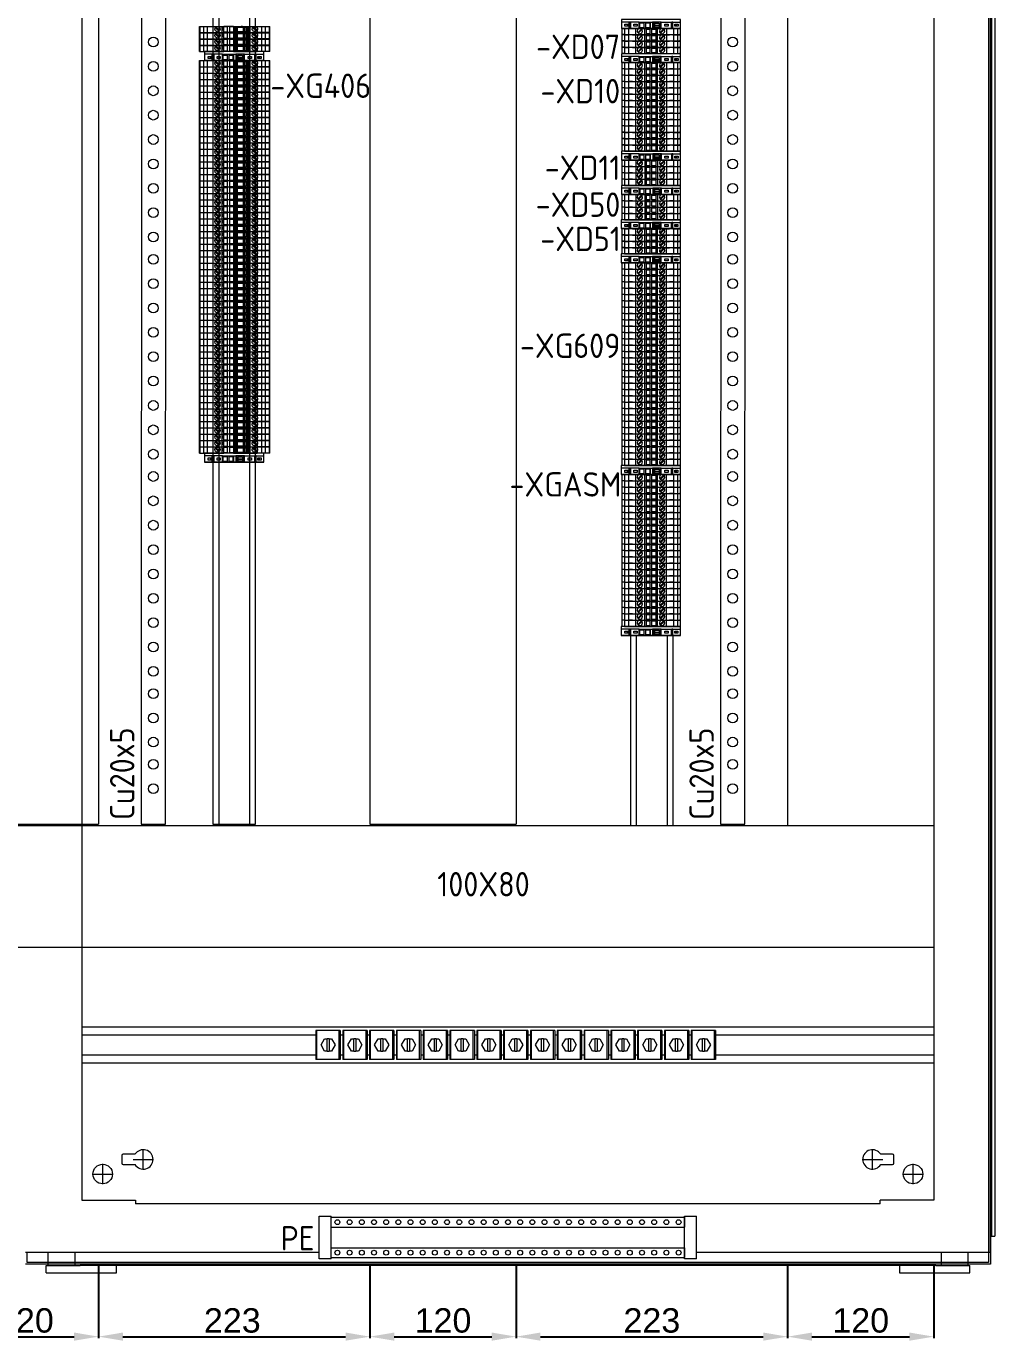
# Model space of a CAD drawing. Header units: millimetres. Extents: x 4959 to 7449, y 754 to 2938.
# Drawn here: x 6655 to 7449, y 754 to 1833 of the extents above; entities that cross this region are included whole.
import ezdxf
from ezdxf.enums import TextEntityAlignment as Align

# ---------------------------------------------------------------- set-up
doc = ezdxf.new("R2010")
doc.units = ezdxf.units.MM
doc.set_wipeout_variables(frame=1)
doc.layers.add('! NO PLOT !', color=7, linetype='Continuous', true_color=0xff75dd, plot=False)
doc.layers.add('000-PI-Oprema', color=30, linetype='Continuous', lineweight=5)
doc.layers.add('SI-ORMAR-Oprema', color=30, linetype='Continuous', lineweight=5)
for name, color, linetype in [('000-PI-ORMAR', 2, 'Continuous'), ('000-PI_TEXT', 7, 'Continuous'), ('002-PI-Kabelska kanalica', 150, 'Continuous'), ('004-PI-DIN Šina', 3, 'Continuous')]:
    doc.layers.add(name, color=color, linetype=linetype)
doc.styles.add('PI0', font='isocpeur.ttf', dxfattribs={"width": 0.9})
doc.styles.get("Standard").update_dxf_attribs({"font": 'arial.ttf'})
doc.dimstyles.new('ISO-25-lb', dxfattribs={"dimtxt": 8, "dimasz": 8, "dimexe": 1.25, "dimexo": 0.625, "dimtad": 1, "dimtxsty": 'Standard', "dimcen": 5, "dimadec": 0, "dimazin": 0, "dimtfac": 1, "dimtmove": 0, "dimatfit": 3, "dimfxl": 1, "dimarcsym": 0})

# ---------------------------------------------------------------- blocks, each defined once
blk = doc.blocks.new('2000x800_montazna ploca')
at = {"layer": '! NO PLOT !', "color": 18, "linetype": 'ByBlock', "lineweight": 0, "true_color": 0x000000}
for p, q in [((-4283.4, -218.7), (-4283.4, -201.9)), ((-3685, -218.7), (-3685, -201.9)), ((-4316.7, -230.7), (-4316.7, -213.9)), ((-4300.9, -207.1), (-4300.9, -213.5)), ((-4290.2, -206.1), (-4299.9, -206.1)), ((-4299.9, -214.5), (-4290.2, -214.5)), ((-4291.8, -210.3), (-4275, -210.3)), ((-3693.4, -210.3), (-3676.6, -210.3)), ((-3668.5, -206.1), (-3678.2, -206.1)), ((-3678.2, -214.5), (-3668.5, -214.5)), ((-3667.5, -213.5), (-3667.5, -207.1)), ((-3651.7, -230.7), (-3651.7, -213.9)), ((-4325.1, -222.3), (-4308.3, -222.3)), ((-3660.1, -222.3), (-3643.3, -222.3))]:
    blk.add_line(p, q, dxfattribs=at)
for centre in [(-4316.7, -222.3), (-3651.7, -222.3)]:
    blk.add_circle(centre, 8, dxfattribs=at)
for centre, radius, start, end in [((-4283.4, -210.3), 8, 211.6682, 148.3318), ((-3685, -210.3), 8, 31.6682, 328.3318), ((-4299.9, -207.1), 1, 90, 180), ((-4299.9, -213.5), 1, 180, 270), ((-3668.5, -207.1), 1, 360, 90), ((-3668.5, -213.5), 1, 270, 0)]:
    blk.add_arc(centre, radius, start, end, dxfattribs=at)
at = {"layer": '000-PI-ORMAR', "color": 18, "linetype": 'ByBlock', "lineweight": 0, "true_color": 0x000000}
for p, q in [((-4333.7, 1646.2), (-4333.7, -243.8)), ((-3634.7, 1646.2), (-3634.7, -243.8)), ((-4333.7, -243.8), (-4289.7, -243.8)), ((-4289.7, -243.8), (-4289.7, -246.8)), ((-3678.7, -246.8), (-4289.7, -246.8)), ((-3634.7, -243.8), (-3678.7, -243.8)), ((-3678.7, -246.8), (-3678.7, -243.8))]:
    blk.add_line(p, q, dxfattribs=at)
blk = doc.blocks.new('*U209')
at = {"layer": '002-PI-Kabelska kanalica', "color": 0, "linetype": 'ByBlock', "lineweight": 0}
for p, q in [((-20, 1428), (100, 1428)), ((-20, -100), (-20, 1428)), ((100, -100), (100, 1428))]:
    blk.add_line(p, q, dxfattribs=at)
blk = doc.blocks.new('*U210')
at = {"layer": '004-PI-DIN Šina', "color": 0, "linetype": 'ByBlock', "lineweight": 0, "ltscale": 0.25}
for p, q in [((0, 15), (699, 15)), ((0, -15), (0, 15)), ((699, 15), (699, -15)), ((699, 8), (0, 8)), ((0, -8), (699, -8)), ((699, -15), (0, -15))]:
    blk.add_line(p, q, dxfattribs=at)
blk = doc.blocks.new('3240252_WCC_14-select__2', base_point=(55.7, 813.9))
at = {"layer": '000-PI-Oprema', "color": 7}
for p, q in [((55.7, 837.9), (55.7, 813.9)), ((56.5, 837.9), (55.7, 837.9)), ((74.8, 837.9), (56.5, 837.9)), ((56.5, 813.9), (56.5, 837.9)), ((59.9, 825.9), (62.8, 830.9)), ((62.8, 830.9), (64.9, 830.9)), ((64.9, 820.9), (64.9, 830.9)), ((66.5, 830.9), (64.9, 830.9)), ((66.5, 830.9), (68.6, 830.9)), ((66.5, 830.9), (66.5, 820.9)), ((68.6, 830.9), (71.4, 825.9)), ((75.7, 837.9), (74.8, 837.9)), ((74.8, 813.9), (74.8, 837.9)), ((75.7, 837.9), (75.7, 813.9)), ((62.8, 820.9), (59.9, 825.9)), ((64.9, 820.9), (62.8, 820.9)), ((64.9, 820.9), (66.5, 820.9)), ((68.6, 820.9), (66.5, 820.9)), ((71.4, 825.9), (68.6, 820.9)), ((56.5, 813.9), (55.7, 813.9)), ((74.8, 813.9), (56.5, 813.9)), ((75.7, 813.9), (74.8, 813.9))]:
    blk.add_line(p, q, dxfattribs=at)
blk = doc.blocks.new('Drfsicht1', base_point=(65.7, 825.9))
at = {"color": 0, "linetype": 'ByBlock', "lineweight": 0}
blk.add_wipeout([(55.7, 837.9), (75.7, 837.9), (75.7, 813.9), (55.7, 813.9)], dxfattribs=at).dxf.layer = '000-PI-Oprema'
at = {"layer": '000-PI-Oprema', "color": 0, "linetype": 'ByBlock', "lineweight": 0}
blk.add_blockref('3240252_WCC_14-select__2', (55.7, 813.9), dxfattribs=at)
blk = doc.blocks.new('Uvodnica_ WCC14')
at = {"layer": '000-PI-Oprema', "color": 7}
blk.add_blockref('Drfsicht1', (0, 0), dxfattribs=at)
blk = doc.blocks.new('*U260')
blk.add_blockref('Uvodnica_ WCC14', (0, 0))
blk = doc.blocks.new('*U269')
at = {"layer": '000-PI-Oprema', "color": 0, "linetype": 'ByBlock', "lineweight": -2, "transparency": 16777216}
blk.add_blockref('*U260', (0, 0), dxfattribs=at)
blk.add_blockref('*U260', (22, 0), dxfattribs=at)
blk.add_blockref('*U260', (44, 0), dxfattribs=at)
blk.add_blockref('*U260', (66, 0), dxfattribs=at)
blk.add_blockref('*U260', (88, 0), dxfattribs=at)
blk.add_blockref('*U260', (110, 0), dxfattribs=at)
blk.add_blockref('*U260', (132, 0), dxfattribs=at)
blk.add_blockref('*U260', (154, 0), dxfattribs=at)
blk.add_blockref('*U260', (176, 0), dxfattribs=at)
blk.add_blockref('*U260', (198, 0), dxfattribs=at)
blk.add_blockref('*U260', (220, 0), dxfattribs=at)
blk.add_blockref('*U260', (242, 0), dxfattribs=at)
blk.add_blockref('*U260', (264, 0), dxfattribs=at)
blk.add_blockref('*U260', (286, 0), dxfattribs=at)
blk.add_blockref('*U260', (308, 0), dxfattribs=at)
blk = doc.blocks.new('*U214')
at = {"layer": '002-PI-Kabelska kanalica', "color": 0, "linetype": 'ByBlock', "lineweight": 0}
for p, q in [((-20, 1329), (100, 1329)), ((-20, -100), (-20, 1329)), ((100, -100), (100, 1329))]:
    blk.add_line(p, q, dxfattribs=at)
blk = doc.blocks.new('*U215')
at = {"layer": '004-PI-DIN Šina', "color": 0, "linetype": 'ByBlock', "lineweight": 0}
blk.add_lwpolyline([(1430, -17.5), (1430, 17.5), (0, 17.5), (0, -17.5)], close=True, dxfattribs=at)
for points in [[(0, 12.5), (1430, 12.5)], [(0, -12.5), (1430, -12.5)]]:
    blk.add_lwpolyline(points, dxfattribs=at)
blk = doc.blocks.new('*U143')
at = {"color": 0, "linetype": 'ByBlock', "lineweight": 0, "ltscale": 0.25}
blk.add_lwpolyline([(-24.3, 0), (-24.3, -7.3), (24.3, -7.3), (24.3, 0), (-24.3, 0)], dxfattribs=at)
at = {"layer": '000-PI-Oprema', "color": 0, "linetype": 'ByBlock', "lineweight": 0}
for p, q in [((24.3, 0), (-24.3, 0)), ((24.3, -7.3), (24.3, 0)), ((-24.3, 0), (-24.3, -7.3)), ((-18, -2.2), (-24.3, -2.2)), ((-21.4, -5.6), (-21.4, -3.9)), ((-21.4, -3.9), (-18.5, -3.9)), ((-18.5, -5.6), (-21.4, -5.6)), ((-19, -4.6), (-19.1, -4.6)), ((-19.1, -5), (-19.1, -4.6)), ((-19, -5), (-19.1, -5)), ((-19, -4.6), (-19, -5)), ((-19, -4.6), (-18.5, -4.6)), ((-19, -5), (-18.5, -5)), ((-18.5, -3.9), (-18.5, -4.6)), ((-18.5, -4.6), (-18.5, -5)), ((-18.5, -5), (-18.5, -5.6)), ((-18, -7.3), (-18, -2.2)), ((-17.1, -2.2), (-18, -2.2)), ((-17.1, -7.3), (-18, -7.3)), ((-17.1, -7.3), (-17.1, -2.2)), ((-17, -2.2), (-17.1, -2.2)), ((-17, -7.3), (-17.1, -7.3)), ((-17, -2.2), (-17, -7.3)), ((-16.7, -2.2), (-17, -2.2)), ((-16.7, -7.3), (-17, -7.3)), ((-16.7, -2.2), (-16.7, -7.3)), ((-9.7, -2.2), (-16.7, -2.2)), ((-14.1, -3.9), (-11.4, -3.9)), ((-14.1, -5.6), (-14.1, -3.9)), ((-11.4, -5.6), (-14.1, -5.6)), ((-11.4, -3.9), (-11.4, -5.6)), ((-9.7, -2.2), (-9, -2.2)), ((-9.7, -7.3), (-9.7, -2.2)), ((-9.7, -7.3), (-9, -7.3)), ((-9, -2.8), (-9, -2.2)), ((-9, -2.2), (-1, -2.2)), ((-9, -6.8), (-9, -2.8)), ((-9, -2.8), (-5.8, -2.8)), ((-5.8, -6.8), (-9, -6.8)), ((-9, -7.3), (-9, -6.8)), ((-5.8, -2.8), (-5.8, -6.8)), ((-4.1, -2.8), (-1, -2.8)), ((-4.1, -6.8), (-4.1, -2.8)), ((-1, -6.8), (-4.1, -6.8)), ((-1, -2.2), (-1, -2.8)), ((-1, -2.2), (-0.3, -2.2)), ((-1, -2.8), (-1, -6.8)), ((-1, -6.8), (-1, -7.3)), ((-0.3, -2.2), (1.4, -2.2)), ((-0.3, -7.3), (-0.3, -2.2)), ((2.3, -2.2), (1.4, -2.2)), ((1.4, -2.2), (1.4, -7.3)), ((7.7, -2.2), (2.3, -2.2)), ((2.3, -2.2), (2.3, -7.3)), ((3.2, -3), (6.7, -3)), ((3.2, -4.6), (3.2, -3)), ((3.2, -4.6), (6.7, -4.6)), ((3.2, -5), (3.2, -4.6)), ((3.2, -5), (6.7, -5)), ((3.2, -6.5), (3.2, -5)), ((6.7, -6.5), (3.2, -6.5)), ((6.7, -3), (6.7, -4.6)), ((6.7, -4.6), (6.7, -5)), ((6.7, -5), (6.7, -6.5)), ((7.7, -2.2), (7.7, -7.3)), ((8.5, -2.2), (7.7, -2.2)), ((8.5, -7.3), (8.5, -2.2)), ((8.5, -2.2), (16.7, -2.2)), ((11.4, -3.9), (14.1, -3.9)), ((11.4, -5.6), (11.4, -3.9)), ((14.1, -5.6), (11.4, -5.6)), ((14.1, -3.9), (14.1, -5.6)), ((16.7, -2.2), (16.7, -7.3)), ((16.7, -2.2), (17, -2.2)), ((17, -7.3), (17, -2.2)), ((17, -2.2), (17.1, -2.2)), ((18, -2.2), (17.1, -2.2)), ((17.1, -7.3), (17.1, -2.2)), ((18, -2.2), (24.3, -2.2)), ((18, -7.3), (18, -2.2)), ((19.5, -4.6), (19.5, -3.9)), ((19.5, -3.9), (22.2, -3.9)), ((19.5, -5), (19.5, -4.6)), ((19.5, -4.6), (19.9, -4.6)), ((19.5, -5), (19.9, -5)), ((19.5, -5.6), (19.5, -5)), ((22.2, -5.6), (19.5, -5.6)), ((19.9, -4.6), (19.9, -5)), ((20.6, -4.6), (19.9, -4.6)), ((20.6, -5), (19.9, -5)), ((20.6, -4.6), (20.6, -5)), ((22.2, -3.9), (22.2, -5.6))]:
    blk.add_line(p, q, dxfattribs=at)
at = {"layer": '000-PI-Oprema', "color": 0, "linetype": 'ByBlock', "lineweight": 0, "ltscale": 0.25}
blk.add_line((24.3, -7.3), (-24.3, -7.3), dxfattribs=at)
blk = doc.blocks.new('*U220')
at = {"layer": '002-PI-Kabelska kanalica', "color": 0, "linetype": 'ByBlock', "lineweight": 0}
for p in [(-20, 1327), (100, -100)]:
    blk.add_line(p, (100, 1327), dxfattribs=at)
blk = doc.blocks.new('*D291')
at = {"layer": '000-PI-ORMAR', "color": 0, "linetype": 'ByBlock', "lineweight": -2, "transparency": 16777216}
for p, q in [((6593.8, 814.8), (6593.8, 755.7)), ((6713.8, 814.8), (6713.8, 755.7)), ((6613.8, 756.9), (6693.8, 756.9))]:
    blk.add_line(p, q, dxfattribs=at)
at = {"layer": '000-PI-ORMAR', "color": 0, "linetype": 'ByBlock', "transparency": 16777216}
for points in [[(6613.8, 760.3), (6613.8, 753.6), (6593.8, 756.9)], [(6693.8, 760.3), (6693.8, 753.6), (6713.8, 756.9)]]:
    blk.add_solid(points, dxfattribs=at)
at = {"layer": 'Defpoints', "color": 0, "linetype": 'ByBlock', "transparency": 16777216}
for p in [(6593.8, 815.4), (6713.8, 815.4), (6713.8, 756.9)]:
    blk.add_point(p, dxfattribs=at)
at = {"layer": '000-PI-ORMAR', "color": 0, "linetype": 'ByBlock', "lineweight": 0, "transparency": 16777216, "insert": (6653.8, 770.1), "char_height": 20, "attachment_point": 5}
blk.add_mtext('120', dxfattribs=at)
blk = doc.blocks.new('*D292')
at = {"layer": '000-PI-ORMAR', "color": 0, "linetype": 'ByBlock', "lineweight": -2, "transparency": 16777216}
for p, q in [((6713.8, 814.8), (6713.8, 755.7)), ((6936.5, 814.8), (6936.5, 755.7)), ((6733.8, 756.9), (6916.5, 756.9))]:
    blk.add_line(p, q, dxfattribs=at)
at = {"layer": '000-PI-ORMAR', "color": 0, "linetype": 'ByBlock', "transparency": 16777216}
for points in [[(6733.8, 760.3), (6733.8, 753.6), (6713.8, 756.9)], [(6916.5, 760.3), (6916.5, 753.6), (6936.5, 756.9)]]:
    blk.add_solid(points, dxfattribs=at)
at = {"layer": 'Defpoints', "color": 0, "linetype": 'ByBlock', "transparency": 16777216}
for p in [(6713.8, 815.4), (6936.5, 815.4), (6936.5, 756.9)]:
    blk.add_point(p, dxfattribs=at)
at = {"layer": '000-PI-ORMAR', "color": 0, "linetype": 'ByBlock', "lineweight": 0, "transparency": 16777216, "insert": (6823.6, 770.1), "char_height": 20, "attachment_point": 5}
blk.add_mtext('223', dxfattribs=at)
blk = doc.blocks.new('*D293')
at = {"layer": '000-PI-ORMAR', "color": 0, "linetype": 'ByBlock', "lineweight": -2, "transparency": 16777216}
for p, q in [((6936.5, 814.8), (6936.5, 755.7)), ((7056.5, 814.8), (7056.5, 755.7)), ((6956.5, 756.9), (7036.5, 756.9))]:
    blk.add_line(p, q, dxfattribs=at)
at = {"layer": '000-PI-ORMAR', "color": 0, "linetype": 'ByBlock', "transparency": 16777216}
for points in [[(6956.5, 760.3), (6956.5, 753.6), (6936.5, 756.9)], [(7036.5, 760.3), (7036.5, 753.6), (7056.5, 756.9)]]:
    blk.add_solid(points, dxfattribs=at)
at = {"layer": 'Defpoints', "color": 0, "linetype": 'ByBlock', "transparency": 16777216}
for p in [(6936.5, 815.4), (7056.5, 815.4), (7056.5, 756.9)]:
    blk.add_point(p, dxfattribs=at)
at = {"layer": '000-PI-ORMAR', "color": 0, "linetype": 'ByBlock', "lineweight": 0, "transparency": 16777216, "insert": (6996.5, 770.1), "char_height": 20, "attachment_point": 5}
blk.add_mtext('120', dxfattribs=at)
blk = doc.blocks.new('*D294')
at = {"layer": '000-PI-ORMAR', "color": 0, "linetype": 'ByBlock', "lineweight": -2, "transparency": 16777216}
for p, q in [((7056.5, 814.8), (7056.5, 755.7)), ((7279.3, 814.8), (7279.3, 755.7)), ((7076.5, 756.9), (7259.3, 756.9))]:
    blk.add_line(p, q, dxfattribs=at)
at = {"layer": '000-PI-ORMAR', "color": 0, "linetype": 'ByBlock', "transparency": 16777216}
for points in [[(7076.5, 760.3), (7076.5, 753.6), (7056.5, 756.9)], [(7259.3, 760.3), (7259.3, 753.6), (7279.3, 756.9)]]:
    blk.add_solid(points, dxfattribs=at)
at = {"layer": 'Defpoints', "color": 0, "linetype": 'ByBlock', "transparency": 16777216}
for p in [(7056.5, 815.4), (7279.3, 815.4), (7279.3, 756.9)]:
    blk.add_point(p, dxfattribs=at)
at = {"layer": '000-PI-ORMAR', "color": 0, "linetype": 'ByBlock', "lineweight": 0, "transparency": 16777216, "insert": (7167.9, 770.1), "char_height": 20, "attachment_point": 5}
blk.add_mtext('223', dxfattribs=at)
blk = doc.blocks.new('*D295')
at = {"layer": '000-PI-ORMAR', "color": 0, "linetype": 'ByBlock', "lineweight": -2, "transparency": 16777216}
for p, q in [((7279.3, 814.8), (7279.3, 755.7)), ((7399.3, 814.8), (7399.3, 755.7)), ((7299.3, 756.9), (7379.3, 756.9))]:
    blk.add_line(p, q, dxfattribs=at)
at = {"layer": '000-PI-ORMAR', "color": 0, "linetype": 'ByBlock', "transparency": 16777216}
for points in [[(7299.3, 760.3), (7299.3, 753.6), (7279.3, 756.9)], [(7379.3, 760.3), (7379.3, 753.6), (7399.3, 756.9)]]:
    blk.add_solid(points, dxfattribs=at)
at = {"layer": 'Defpoints', "color": 0, "linetype": 'ByBlock', "transparency": 16777216}
for p in [(7279.3, 815.4), (7399.3, 815.4), (7399.3, 756.9)]:
    blk.add_point(p, dxfattribs=at)
at = {"layer": '000-PI-ORMAR', "color": 0, "linetype": 'ByBlock', "lineweight": 0, "transparency": 16777216, "insert": (7339.3, 770.1), "char_height": 20, "attachment_point": 5}
blk.add_mtext('120', dxfattribs=at)
blk = doc.blocks.new('-24VDC - dupla')
at = {"color": 0, "linetype": 'ByBlock', "lineweight": 0}
blk.add_wipeout([(49333.6, 46333), (49368.6, 46333), (49368.6, 46323), (49367.6, 46323), (49367.6, 46033.2), (49368.6, 46033.2), (49368.6, 46023.2), (49333.6, 46023.2), (49333.6, 46033.2), (49334.6, 46033.2), (49334.6, 46323), (49333.6, 46323)], dxfattribs=at)
at = {"color": 0, "linetype": 'ByBlock', "lineweight": 0, "ltscale": 0.25}
for p, q in [((49333.6, 46323), (49333.6, 46333)), ((49333.6, 46333), (49368.6, 46333)), ((49368.6, 46333), (49368.6, 46323)), ((49333.6, 46323), (49368.6, 46323)), ((49334.6, 46323), (49334.6, 46033.2)), ((49334.6, 46323), (49342.6, 46323)), ((49342.6, 46323), (49342.6, 46033.2)), ((49359.6, 46323), (49359.6, 46033.2)), ((49359.6, 46323), (49367.6, 46323)), ((49367.6, 46323), (49367.6, 46033.2)), ((49333.6, 46023.2), (49333.6, 46033.2)), ((49333.6, 46033.2), (49368.6, 46033.2)), ((49342.6, 46033.2), (49334.6, 46033.2)), ((49346.1, 46033.2), (49356.1, 46033.2)), ((49367.6, 46033.2), (49359.6, 46033.2)), ((49368.6, 46033.2), (49368.6, 46023.2)), ((49333.6, 46023.2), (49368.6, 46023.2))]:
    blk.add_line(p, q, dxfattribs=at)
for centre in [(49338.6, 46318), (49338.6, 46308), (49363.6, 46318), (49363.6, 46308), (49338.6, 46298), (49363.6, 46298), (49338.6, 46288), (49363.6, 46288), (49338.6, 46278), (49363.6, 46278), (49338.6, 46268), (49363.6, 46268), (49338.6, 46258), (49363.6, 46258), (49338.6, 46248), (49363.6, 46248), (49338.6, 46238), (49363.6, 46238), (49338.6, 46228), (49363.6, 46228), (49338.6, 46218), (49363.6, 46218), (49338.6, 46208), (49363.6, 46208), (49338.6, 46198), (49363.6, 46198), (49338.6, 46188), (49363.6, 46188), (49338.6, 46178), (49338.6, 46168), (49363.6, 46178), (49363.6, 46168), (49338.6, 46158), (49363.6, 46158), (49338.6, 46148), (49363.6, 46148), (49338.6, 46138), (49363.6, 46138), (49338.6, 46128), (49363.6, 46128), (49338.6, 46118), (49363.6, 46118), (49338.6, 46108), (49363.6, 46108), (49338.6, 46098), (49363.6, 46098), (49338.6, 46088), (49363.6, 46088), (49338.6, 46078), (49363.6, 46078), (49338.6, 46068), (49363.6, 46068), (49338.6, 46058), (49363.6, 46058), (49338.6, 46048), (49338.6, 46038), (49363.6, 46048), (49363.6, 46038)]:
    blk.add_circle(centre, 2, dxfattribs=at)
blk = doc.blocks.new('*U224')
at = {"layer": '002-PI-Kabelska kanalica', "color": 0, "linetype": 'ByBlock', "lineweight": 0}
for p, q in [((-20, 2063), (80, 2063)), ((-20, -100), (-20, 2063)), ((80, -100), (80, 2063))]:
    blk.add_line(p, q, dxfattribs=at)
blk = doc.blocks.new('UT 2.5 MT - 3046362')
at = {"layer": '000-PI-Oprema', "color": 0, "linetype": 'ByBlock', "lineweight": 0}
for p, q in [((53710, 41740.1), (53710, 41729.7)), ((53710, 41740.1), (53715.1, 41740.1)), ((53715.1, 41739.5), (53710, 41739.5)), ((53710, 41736.5), (53715.1, 41736.5)), ((53715.1, 41717.7), (53715.1, 41740.1)), ((53710, 41733.5), (53715.1, 41733.5)), ((53710, 41730), (53715.1, 41730)), ((53710, 41711.5), (53710, 41729.7)), ((53711.1, 41729.1), (53711.1, 41729.1)), ((53711.1, 41729.1), (53714.1, 41726)), ((53711.6, 41729.6), (53711.6, 41729.6)), ((53714.6, 41726.5), (53711.6, 41729.6)), ((53714.1, 41726), (53714.1, 41726)), ((53714.6, 41726.5), (53714.6, 41726.5)), ((53714.8, 41728.9), (53714.8, 41728.9)), ((53714.8, 41726.8), (53714.8, 41728.9)), ((53714.8, 41726.8), (53714.8, 41726.8)), ((53710, 41723.9), (53715.1, 41723.9)), ((53710, 41723.8), (53710, 41723.8)), ((53715.1, 41723.8), (53710, 41723.8)), ((53715.1, 41723.4), (53710, 41723.4)), ((53710, 41722.8), (53715.1, 41722.8)), ((53710, 41721.1), (53710, 41721.1)), ((53710, 41716.1), (53710, 41716.1)), ((53710.1, 41718.4), (53710.1, 41721.8)), ((53710.1, 41721.8), (53710.1, 41721.8)), ((53710.1, 41721.8), (53715, 41721.8)), ((53715, 41718.4), (53710.1, 41718.4)), ((53710.1, 41718.2), (53710.1, 41718.4)), ((53710.1, 41718.2), (53710.8, 41718.2)), ((53710.7, 41720.8), (53710.7, 41719.4)), ((53710.7, 41720.8), (53714.3, 41720.8)), ((53710.7, 41719.4), (53710.7, 41719.2)), ((53710.8, 41719.2), (53710.7, 41719.2)), ((53710.8, 41721.8), (53710.8, 41722.6)), ((53710.8, 41722.6), (53714.3, 41722.6)), ((53710.8, 41722.6), (53710.8, 41722.6)), ((53714.3, 41719.2), (53710.8, 41719.2)), ((53710.8, 41711.8), (53710.8, 41718.2)), ((53714.3, 41718.2), (53710.8, 41718.2)), ((53710.8, 41712.8), (53710.8, 41713.8)), ((53710.8, 41713.8), (53710.8, 41713.8)), ((53710.8, 41713.7), (53714.3, 41713.7)), ((53711.6, 41723.9), (53714.2, 41723.9)), ((53711.6, 41723.9), (53711.6, 41723.9)), ((53714.2, 41723.9), (53714.2, 41723.9)), ((53714.3, 41721.8), (53714.3, 41722.6)), ((53714.3, 41722.6), (53714.3, 41722.6)), ((53714.3, 41719.2), (53714.3, 41720.8)), ((53714.3, 41711.8), (53714.3, 41718.2)), ((53715, 41718.2), (53714.3, 41718.2)), ((53714.3, 41717.7), (53715.1, 41717.7)), ((53715.1, 41716.6), (53714.3, 41716.6)), ((53714.3, 41712.8), (53714.3, 41713.8)), ((53714.3, 41713.8), (53714.3, 41713.8)), ((53715, 41718.4), (53715, 41721.8)), ((53715, 41721.8), (53715, 41721.8)), ((53715, 41718.2), (53715, 41718.4)), ((53715.1, 41723.8), (53715.1, 41723.8)), ((53715.1, 41721.1), (53715.1, 41721.1)), ((53715.1, 41717.7), (53715.1, 41716.6)), ((53715.1, 41717.7), (53715.1, 41717.7)), ((53715.1, 41717.7), (53715.1, 41717.7)), ((53715.1, 41716.6), (53715.1, 41716.6)), ((53715.1, 41711.5), (53715.1, 41716.6)), ((53715.1, 41716.1), (53715.1, 41716.1)), ((53710, 41710.3), (53710, 41711.5)), ((53715.1, 41711.5), (53710, 41711.5)), ((53710, 41710.3), (53710, 41702.3)), ((53710, 41710.3), (53710, 41710.3)), ((53715.1, 41710.3), (53710, 41710.3)), ((53710.6, 41710.3), (53710.6, 41710.3)), ((53710.6, 41707.1), (53710.6, 41710.3)), ((53710.6, 41707.1), (53710.6, 41707.1)), ((53714.6, 41707.1), (53710.6, 41707.1)), ((53710.6, 41702.3), (53710.6, 41705.4)), ((53710.6, 41705.4), (53710.6, 41705.4)), ((53710.6, 41705.4), (53714.6, 41705.4)), ((53710.8, 41712.6), (53710.8, 41712.8)), ((53710.8, 41712.8), (53714.3, 41712.8)), ((53710.8, 41712.6), (53710.8, 41712.6)), ((53710.8, 41712.6), (53714.3, 41712.6)), ((53710.8, 41711.8), (53714.3, 41711.8)), ((53710.8, 41711.8), (53710.8, 41711.8)), ((53714.3, 41711.8), (53710.8, 41711.8)), ((53714.3, 41712.6), (53714.3, 41712.8)), ((53714.3, 41712.6), (53714.3, 41712.6)), ((53714.3, 41711.8), (53714.3, 41711.8)), ((53714.6, 41710.3), (53714.6, 41710.3)), ((53714.6, 41710.3), (53714.6, 41707.1)), ((53714.6, 41707.1), (53714.6, 41707.1)), ((53714.6, 41705.4), (53714.6, 41705.4)), ((53714.6, 41705.4), (53714.6, 41702.3)), ((53715.1, 41710.3), (53715.1, 41711.5)), ((53715.1, 41710.3), (53715.1, 41710.3)), ((53715.1, 41710.3), (53715.1, 41702.3)), ((53710, 41701.1), (53710, 41702.3)), ((53710, 41702.3), (53710, 41702.3)), ((53710, 41702.3), (53715.1, 41702.3)), ((53710, 41682.3), (53710, 41701.1)), ((53710, 41701.1), (53715.1, 41701.1)), ((53710.6, 41702.3), (53710.6, 41702.3)), ((53711.1, 41698.4), (53714.1, 41695.4)), ((53711.6, 41701.1), (53711.6, 41701.1)), ((53714.2, 41701.1), (53711.6, 41701.1)), ((53714.6, 41695.9), (53711.6, 41698.9)), ((53714.2, 41701.1), (53714.2, 41701.1)), ((53714.6, 41702.3), (53714.6, 41702.3)), ((53714.8, 41698.2), (53714.8, 41696.1)), ((53714.8, 41698.2), (53714.8, 41698.2)), ((53714.8, 41696.1), (53714.8, 41696.1)), ((53715.1, 41702.3), (53715.1, 41702.3)), ((53715.1, 41701.1), (53715.1, 41702.3)), ((53715.1, 41682.3), (53715.1, 41701.1)), ((53710, 41688.9), (53715.1, 41688.9)), ((53710, 41685.9), (53715.1, 41685.9)), ((53710, 41682.3), (53710, 41683)), ((53715.1, 41682.8), (53710, 41682.8)), ((53710, 41682.3), (53715.1, 41682.3))]:
    blk.add_line(p, q, dxfattribs=at)
for centre, radius, start, end in [((53712.9, 41727.8), 2.17, 120.4503, 270), ((53712.9, 41727.8), 2.17, 270, 330.8754), ((53712.9, 41727.8), 2.17, 29.1246, 59.5497), ((53712.9, 41697.2), 2.18, 90, 270), ((53712.9, 41697.2), 2.18, 29.1246, 90), ((53712.9, 41697.2), 2.18, 270, 330.8754)]:
    blk.add_arc(centre, radius, start, end, dxfattribs=at)
for start_param, end_param in [(-1.570796, -1.039338), (-2.102255, -1.570796)]:
    blk.add_ellipse((53712.9, 41727.8), major_axis=(-2.18, 0), ratio=1, start_param=start_param, end_param=end_param, dxfattribs=at)
blk = doc.blocks.new('UT 2.5 - 3044076')
at = {"layer": '000-PI-ORMAR', "color": 0, "linetype": 'ByBlock', "lineweight": 0}
for p, q in [((51211.6, 37560.6), (51211.6, 37562.8)), ((51211.6, 37562.8), (51211.6, 37562.8)), ((51216.7, 37562.8), (51211.6, 37562.8)), ((51211.6, 37560.6), (51211.6, 37559)), ((51211.6, 37560.6), (51211.6, 37560.6)), ((51216.7, 37560.6), (51211.6, 37560.6)), ((51216.7, 37562.8), (51216.7, 37562.8)), ((51216.7, 37560.6), (51216.7, 37562.8)), ((51216.7, 37560.6), (51216.7, 37560.6)), ((51216.7, 37560.6), (51216.7, 37559)), ((51211.6, 37559), (51211.6, 37556.9)), ((51211.6, 37558.6), (51211.6, 37558.6)), ((51216.7, 37557.3), (51211.6, 37557.3)), ((51211.6, 37556.9), (51211.6, 37556.5)), ((51211.6, 37556.5), (51211.6, 37554)), ((51211.6, 37556.3), (51211.6, 37556.3)), ((51211.6, 37554), (51211.6, 37551.4)), ((51211.6, 37553.7), (51211.6, 37553.7)), ((51211.6, 37551.4), (51211.6, 37544)), ((51216.7, 37551.4), (51211.6, 37551.4)), ((51211.6, 37548.6), (51211.6, 37548.6)), ((51212.7, 37549.2), (51212.7, 37549.2)), ((51212.7, 37549.2), (51215.7, 37546.2)), ((51216.2, 37546.7), (51213.2, 37549.7)), ((51213.2, 37549.7), (51213.2, 37549.7)), ((51216.4, 37549), (51216.4, 37549)), ((51216.4, 37546.9), (51216.4, 37549)), ((51216.7, 37559), (51216.7, 37556.9)), ((51216.7, 37558.6), (51216.7, 37558.6)), ((51216.7, 37556.5), (51216.7, 37556.9)), ((51216.7, 37554), (51216.7, 37556.5)), ((51216.7, 37556.3), (51216.7, 37556.3)), ((51216.7, 37554.8), (51216.7, 37554.8)), ((51216.7, 37554), (51216.7, 37551.4)), ((51216.7, 37553.7), (51216.7, 37553.7)), ((51216.7, 37551.4), (51216.7, 37544)), ((51216.7, 37548.6), (51216.7, 37548.6)), ((51211.6, 37544), (51211.6, 37542.8)), ((51216.7, 37544), (51211.6, 37544)), ((51211.6, 37542.8), (51211.6, 37534.8)), ((51211.6, 37542.8), (51211.6, 37542.8)), ((51216.7, 37542.8), (51211.6, 37542.8)), ((51212.2, 37539.7), (51212.2, 37542.8)), ((51212.2, 37542.8), (51212.2, 37542.8)), ((51216.2, 37539.7), (51212.2, 37539.7)), ((51212.2, 37539.7), (51212.2, 37539.7)), ((51212.2, 37534.8), (51212.2, 37538)), ((51212.2, 37538), (51216.2, 37538)), ((51212.2, 37538), (51212.2, 37538)), ((51213.2, 37544), (51213.2, 37544)), ((51215.8, 37544), (51213.2, 37544)), ((51215.7, 37546.2), (51215.7, 37546.2)), ((51215.8, 37544), (51215.8, 37544)), ((51216.2, 37546.7), (51216.2, 37546.7)), ((51216.2, 37542.8), (51216.2, 37539.7)), ((51216.2, 37542.8), (51216.2, 37542.8)), ((51216.2, 37539.7), (51216.2, 37539.7)), ((51216.2, 37538), (51216.2, 37534.8)), ((51216.2, 37538), (51216.2, 37538)), ((51216.4, 37546.9), (51216.4, 37546.9)), ((51216.7, 37544), (51216.7, 37542.8)), ((51216.7, 37542.8), (51216.7, 37542.8)), ((51216.7, 37542.8), (51216.7, 37534.8)), ((51211.6, 37534.8), (51211.6, 37533.6)), ((51211.6, 37534.8), (51211.6, 37534.8)), ((51216.7, 37534.8), (51211.6, 37534.8)), ((51211.6, 37533.6), (51211.6, 37526.2)), ((51216.7, 37533.6), (51211.6, 37533.6)), ((51212.2, 37534.8), (51212.2, 37534.8)), ((51212.7, 37531), (51212.7, 37531)), ((51212.7, 37531), (51215.7, 37527.9)), ((51215.8, 37533.6), (51213.2, 37533.6)), ((51213.2, 37533.6), (51213.2, 37533.6)), ((51216.2, 37528.4), (51213.2, 37531.5)), ((51213.2, 37531.5), (51213.2, 37531.5)), ((51215.7, 37527.9), (51215.7, 37527.9)), ((51215.8, 37533.6), (51215.8, 37533.6)), ((51216.2, 37534.8), (51216.2, 37534.8)), ((51216.2, 37528.4), (51216.2, 37528.4)), ((51216.4, 37530.8), (51216.4, 37530.8)), ((51216.4, 37528.6), (51216.4, 37530.8)), ((51216.4, 37528.6), (51216.4, 37528.6)), ((51216.7, 37534.8), (51216.7, 37534.8)), ((51216.7, 37534.8), (51216.7, 37533.6)), ((51216.7, 37533.6), (51216.7, 37526.2)), ((51211.6, 37526.2), (51211.6, 37523.7)), ((51216.7, 37526.2), (51211.6, 37526.2)), ((51211.6, 37523.7), (51211.6, 37521.1)), ((51211.6, 37522.5), (51211.6, 37522.5)), ((51211.6, 37521.6), (51211.6, 37521.6)), ((51211.6, 37521.1), (51211.6, 37520.8)), ((51211.6, 37520.8), (51211.6, 37518.6)), ((51216.7, 37520.4), (51211.6, 37520.4)), ((51211.6, 37519.1), (51211.6, 37519.1)), ((51211.6, 37518.6), (51211.6, 37517)), ((51211.6, 37517), (51211.6, 37515.8)), ((51211.6, 37517), (51211.6, 37517)), ((51216.7, 37517), (51211.6, 37517)), ((51216.7, 37526.2), (51216.7, 37523.7)), ((51216.7, 37521.1), (51216.7, 37523.7)), ((51216.7, 37522.8), (51216.7, 37522.8)), ((51216.7, 37522.5), (51216.7, 37522.5)), ((51216.7, 37521.6), (51216.7, 37521.6)), ((51216.7, 37520.8), (51216.7, 37521.1)), ((51216.7, 37520.8), (51216.7, 37518.6)), ((51216.7, 37519.1), (51216.7, 37519.1)), ((51216.7, 37518.6), (51216.7, 37517)), ((51216.7, 37517), (51216.7, 37517)), ((51216.7, 37517), (51216.7, 37515.8)), ((51216.7, 37516.3), (51216.7, 37516.3)), ((51211.6, 37515.8), (51211.6, 37515.5)), ((51211.6, 37515.8), (51211.6, 37515.8)), ((51211.6, 37514.8), (51211.6, 37515.5)), ((51211.6, 37514.8), (51211.6, 37514.8)), ((51216.7, 37514.8), (51211.6, 37514.8)), ((51216.7, 37515.8), (51216.7, 37515.8)), ((51216.7, 37515.8), (51216.7, 37515.5)), ((51216.7, 37514.8), (51216.7, 37515.5)), ((51216.7, 37514.8), (51216.7, 37514.8))]:
    blk.add_line(p, q, dxfattribs=at)
for centre, start, end in [((51214.5, 37547.9), 90, 270), ((51214.5, 37547.9), 29.1246, 90), ((51214.5, 37547.9), 270, 330.8754), ((51214.5, 37529.7), 90, 270), ((51214.5, 37529.7), 29.1246, 90), ((51214.5, 37529.7), 270, 330.8754)]:
    blk.add_arc(centre, 2.17, start, end, dxfattribs=at)

msp = doc.modelspace()

# ---------------------------------------------------------------- linework, layer by layer
at = {"color": 0, "linetype": 'ByBlock', "lineweight": 0}
for p, q in [((7150.414, 1332.521), (7150.33, 1176.585)), ((7155.33, 1176.589), (7155.33, 1332.526)), ((7180.396, 1332.521), (7180.396, 1176.585)), ((7185.396, 1176.585), (7185.396, 1332.521)), ((6807.58, 1206.285), (6807.58, 1177.991)), ((6812.646, 1206.285), (6812.646, 1177.991)), ((6837.646, 1206.285), (6837.646, 1177.991)), ((6842.646, 1177.991), (6842.646, 1206.285))]:
    msp.add_line(p, q, dxfattribs=at)
at = {"layer": '000-PI-ORMAR', "color": 0, "linetype": 'ByBlock', "lineweight": 0}
for p, q in [((7444.271, 2810.887), (7444.271, 826.387)), ((7445.771, 2810.887), (7445.771, 826.387)), ((7445.783, 826.387), (7445.783, 2810.887)), ((7446.553, 2790.387), (7446.553, 839.387)), ((7449.271, 2790.387), (7449.271, 839.387)), ((7445.783, 839.387), (7449.271, 839.387)), ((6653.783, 826.387), (7445.783, 826.387)), ((6655.271, 817.887), (6655.271, 826.387)), ((6672.271, 826.387), (6672.271, 815.387)), ((6694.271, 826.387), (6694.271, 815.387)), ((7405.271, 826.387), (7405.271, 815.387)), ((7427.271, 826.387), (7427.271, 815.387)), ((7444.271, 826.387), (7444.271, 817.887)), ((7445.771, 826.387), (7445.771, 816.387)), ((6672.271, 816.387), (6653.771, 816.387)), ((6672.271, 817.887), (6655.271, 817.887)), ((6670.81, 815.387), (6672.271, 815.387)), ((6670.81, 809.387), (6670.81, 815.387)), ((6670.81, 809.387), (6728.461, 809.387)), ((7427.271, 817.887), (6672.271, 817.887)), ((7427.271, 816.387), (6672.271, 816.387)), ((6672.271, 815.387), (6676.529, 815.387)), ((6676.529, 815.387), (6698.641, 815.387)), ((7400.902, 815.387), (6698.641, 815.387)), ((6728.461, 809.387), (6728.461, 815.387)), ((7371.082, 815.387), (7371.082, 809.387)), ((7371.082, 809.387), (7428.733, 809.387)), ((7400.902, 815.387), (7423.014, 815.387)), ((7423.014, 815.387), (7427.271, 815.387)), ((7444.271, 817.887), (7427.271, 817.887)), ((7445.771, 816.387), (7427.271, 816.387)), ((7427.271, 815.387), (7428.733, 815.387)), ((7428.733, 809.387), (7428.733, 815.387))]:
    msp.add_line(p, q, dxfattribs=at)
at = {"layer": '004-PI-DIN Šina', "color": 0, "linetype": 'ByBlock', "lineweight": 0}
for p, q in [((6749.285, 2604.95), (6748.771, 1177.535)), ((6768.771, 1177.535), (6769.285, 2604.95)), ((7224.785, 2604.95), (7224.271, 1177.535)), ((7244.271, 1177.535), (7244.785, 2604.95)), ((6748.771, 1177.535), (6768.771, 1177.535)), ((7224.271, 1177.535), (7244.271, 1177.535))]:
    msp.add_line(p, q, dxfattribs=at)
at = {"layer": '004-PI-DIN Šina', "color": 0, "linetype": 'ByBlock', "lineweight": 0, "ltscale": 0.01}
for centre in [(6758.771, 1819.601), (7234.271, 1819.601), (6758.771, 1799.601), (6758.771, 1799.601), (7234.271, 1799.601), (7234.271, 1799.601), (6758.771, 1779.601), (7234.271, 1779.601), (6758.771, 1759.601), (7234.271, 1759.601), (6758.771, 1739.601), (7234.271, 1739.601), (6758.771, 1719.601), (7234.271, 1719.601), (6758.771, 1699.601), (7234.271, 1699.601), (6758.771, 1679.601), (7234.271, 1679.601), (6758.771, 1659.601), (7234.271, 1659.601), (6758.771, 1641.307), (7234.271, 1641.307), (6758.771, 1621.307), (6758.771, 1621.307), (7234.271, 1621.307), (7234.271, 1621.307), (6758.771, 1601.307), (7234.271, 1601.307), (6758.771, 1581.307), (7234.271, 1581.307), (6758.771, 1561.307), (7234.271, 1561.307), (6758.771, 1541.307), (7234.271, 1541.307), (6758.771, 1521.307), (7234.271, 1521.307), (6758.771, 1501.307), (7234.271, 1501.307), (6758.771, 1481.307), (7234.271, 1481.307), (6758.771, 1463.013), (7234.271, 1463.013), (6758.771, 1443.013), (6758.771, 1443.013), (7234.271, 1443.013), (7234.271, 1443.013), (6758.771, 1423.013), (7234.271, 1423.013), (6758.771, 1403.013), (7234.271, 1403.013), (6758.771, 1383.013), (7234.271, 1383.013), (6758.771, 1363.013), (7234.271, 1363.013), (6758.771, 1343.013), (7234.271, 1343.013), (6758.771, 1323.013), (7234.271, 1323.013), (6758.771, 1303.013), (7234.271, 1303.013), (6758.771, 1284.719), (7234.271, 1284.719), (6758.771, 1264.719), (7234.271, 1264.719), (6758.771, 1244.953), (7234.271, 1244.953), (6758.771, 1226.659), (7234.271, 1226.659), (6758.771, 1206.659), (6758.771, 1206.659), (7234.271, 1206.659), (7234.271, 1206.659)]:
    msp.add_circle(centre, 4, dxfattribs=at)

# ---------------------------------------------------------------- block references
at = {"color": 0, "linetype": 'ByBlock', "lineweight": 0, "ltscale": 0.25, "xscale": -1, "rotation": 270}
for p in [(-34885.739, -51882.578), (-34885.739, -51887.778), (-34885.739, -51892.978), (-34885.739, -51898.178), (-34885.739, -51910.678), (-34885.739, -51915.878), (-34885.739, -51921.078), (-34885.739, -51926.278), (-34885.739, -51931.478), (-34885.739, -51936.678), (-34885.739, -51941.878), (-34885.739, -51947.078), (-34885.739, -51952.278), (-34885.739, -51957.478), (-34885.739, -51962.678), (-34885.739, -51967.878), (-34885.739, -51973.078), (-34885.739, -51978.278), (-34885.739, -51983.478), (-34885.739, -51988.678), (-34885.739, -51993.878), (-34885.739, -51999.078), (-34885.739, -52004.278), (-34885.739, -52009.478), (-34885.739, -52014.678), (-34885.739, -52019.878), (-34885.739, -52025.078), (-34885.739, -52030.278), (-34885.739, -52035.478), (-34885.739, -52040.678), (-34885.739, -52045.878), (-34885.739, -52051.078), (-34885.739, -52056.278), (-34885.739, -52061.478), (-34885.739, -52066.678), (-34885.739, -52071.878), (-34885.739, -52077.078), (-34885.739, -52082.278), (-34885.739, -52087.478), (-34885.739, -52092.678), (-34885.739, -52097.878), (-34885.739, -52103.078), (-34885.739, -52108.278), (-34885.739, -52113.478), (-34885.739, -52118.678), (-34885.739, -52123.878), (-34885.739, -52129.078), (-34885.739, -52134.278), (-34885.739, -52139.478), (-34885.739, -52144.678), (-34885.739, -52149.878), (-34885.739, -52155.078), (-34885.739, -52160.278), (-34885.739, -52165.478), (-34885.739, -52170.678), (-34885.739, -52175.878), (-34885.739, -52181.078), (-34885.739, -52186.278), (-34885.739, -52191.478), (-34885.739, -52196.678), (-34885.739, -52201.878), (-34885.739, -52207.078), (-34885.739, -52212.278), (-34885.739, -52217.478), (-34885.739, -52222.678), (-34885.739, -52227.878)]:
    msp.add_blockref('UT 2.5 MT - 3046362', p, dxfattribs=at)
at = {"color": 0, "linetype": 'ByBlock', "lineweight": 0, "ltscale": 0.25, "rotation": 90}
for p in [(44705.991, -49385.89), (44705.991, -49391.09), (44705.991, -49396.29), (44705.991, -49401.49), (44705.991, -49413.99), (44705.991, -49419.19), (44705.991, -49424.39), (44705.991, -49429.59), (44705.991, -49434.79), (44705.991, -49439.99), (44705.991, -49445.19), (44705.991, -49450.39), (44705.991, -49455.59), (44705.991, -49460.79), (44705.991, -49465.99), (44705.991, -49471.19), (44705.991, -49476.39), (44705.991, -49481.59), (44706.023, -49494.09), (44706.023, -49499.29), (44706.023, -49504.49), (44706.023, -49509.69), (44706.023, -49522.19), (44706.023, -49527.39), (44706.023, -49532.59), (44706.023, -49537.79), (44705.978, -49550.29), (44705.978, -49555.49), (44705.978, -49560.69), (44705.978, -49565.89), (44705.978, -49578.39), (44705.978, -49583.59), (44705.978, -49588.79), (44705.978, -49593.99), (44705.978, -49599.19), (44705.978, -49604.39), (44705.978, -49609.59), (44705.978, -49614.79), (44705.978, -49619.99), (44705.978, -49625.19), (44705.978, -49630.39), (44705.978, -49635.59), (44705.978, -49640.79), (44705.978, -49645.99), (44705.978, -49651.19), (44705.978, -49656.39), (44705.978, -49661.59), (44705.978, -49666.79), (44705.978, -49671.99), (44705.978, -49677.19), (44705.978, -49682.39), (44705.978, -49687.59), (44705.978, -49692.79), (44705.978, -49697.99), (44705.978, -49703.19), (44705.978, -49708.39), (44705.978, -49713.59), (44705.978, -49718.79), (44705.978, -49723.99), (44705.978, -49729.19), (44705.978, -49734.39), (44705.978, -49739.59), (44705.978, -49752.09), (44705.978, -49757.29), (44705.978, -49762.49), (44705.978, -49767.69), (44705.978, -49772.89), (44705.978, -49778.09), (44705.978, -49783.29), (44705.978, -49788.49), (44705.978, -49793.69), (44705.978, -49798.89), (44705.978, -49804.09), (44705.978, -49809.29), (44705.978, -49814.49), (44705.978, -49819.69), (44705.978, -49824.89), (44705.978, -49830.09), (44705.978, -49835.29), (44705.978, -49840.49), (44705.978, -49845.69), (44705.978, -49850.89), (44705.978, -49856.09), (44705.978, -49861.29), (44705.978, -49866.49), (44705.978, -49871.69)]:
    msp.add_blockref('UT 2.5 - 3044076', p, dxfattribs=at)
at = {"layer": '000-PI-ORMAR', "color": 0, "linetype": 'ByBlock', "lineweight": 0}
msp.add_blockref('2000x800_montazna ploca', (11033.941, 1112.699), dxfattribs=at)
at = {"layer": '002-PI-Kabelska kanalica', "color": 0, "linetype": 'ByBlock', "lineweight": 0, "xscale": -1, "rotation": 180}
for name, p in [('*U209', (7299.271, 2604.535)), ('*U220', (6613.771, 2504.535)), ('*U214', (6956.521, 2506.483))]:
    msp.add_blockref(name, p, dxfattribs=at)
at = {"layer": '002-PI-Kabelska kanalica', "color": 0, "linetype": 'ByBlock', "lineweight": 0, "rotation": 270}
msp.add_blockref('*U224', (5336.271, 1156.585), dxfattribs=at)
at = {"layer": '004-PI-DIN Šina', "color": 0, "linetype": 'ByBlock', "lineweight": 0, "rotation": 270}
msp.add_blockref('*U215', (6825.146, 2607.585), dxfattribs=at)
at = {"layer": '004-PI-DIN Šina', "color": 0, "linetype": 'ByBlock', "lineweight": 0}
msp.add_blockref('*U210', (6700.271, 996.351), dxfattribs=at)
at = {"layer": 'SI-ORMAR-Oprema', "color": 0, "linetype": 'ByBlock', "lineweight": 0}
for p in [(7167.167, 1838.171), (6825.146, 1811.785), (7167.167, 1810.071), (7167.198, 1729.971), (7167.198, 1701.871), (7167.154, 1673.771), (7167.154, 1645.671), (6825.146, 1482.085), (7167.154, 1471.971), (7167.154, 1339.871)]:
    msp.add_blockref('*U143', p, dxfattribs=at)

# ---------------------------------------------------------------- texts
at = {"color": 0, "linetype": 'ByBlock', "lineweight": 0, "char_height": 20, "width": 16.78721, "attachment_point": 5, "rotation": 90, "style": 'PI0'}
for insert in [(6733.238, 1219.051), (7208.738, 1218.88)]:
    msp.add_mtext('Cu20x5', dxfattribs=dict(at, insert=insert))
at = {"color": 0, "linetype": 'ByBlock', "lineweight": 0, "insert": (7029.771, 1128.302), "char_height": 20, "width": 16.78721, "attachment_point": 5, "style": 'PI0'}
msp.add_mtext('100X{\\fISOCPEUR|b0|i0|c238|p34;8}0', dxfattribs=at)
at = {"layer": '000-PI_TEXT', "color": 0, "linetype": 'ByBlock', "lineweight": 0, "style": 'PI0', "width": 0.9}
for s, p in [('-XD07', (7072.903, 1805.733)), ('-XG406', (6854.812, 1773.752)), ('-XD10', (7076.514, 1769.322)), ('-XD11', (7080.027, 1706.446)), ('-XD50', (7072.576, 1676.146)), ('-XD51', (7076.316, 1648.046)), ('-XG609', (7059.643, 1560.321)), ('-XGASM', (7051.085, 1446.51))]:
    msp.add_text(s, height=20, dxfattribs=at).set_placement(p)

# ---------------------------------------------------------------- dimensions: what is measured, and where the dimension line sits
at = {"layer": '000-PI-ORMAR', "color": 0, "linetype": 'ByBlock', "lineweight": 0}
for base, p1, p2, text, picture, middle in [((6713.771, 756.917), (6593.771, 815.387), (6713.771, 815.387), '120', '*D291', (6653.771, 756.917)), ((6936.521, 756.917), (6713.771, 815.387), (6936.521, 815.387), '223', '*D292', (6823.646, 756.917)), ((7056.521, 756.917), (6936.521, 815.387), (7056.521, 815.387), '120', '*D293', (6996.521, 756.917)), ((7279.271, 756.917), (7056.521, 815.387), (7279.271, 815.387), '223', '*D294', (7167.896, 756.917)), ((7399.271, 756.917), (7279.271, 815.387), (7399.271, 815.387), '120', '*D295', (7339.271, 756.917))]:
    dim = msp.add_linear_dim(base=base, p1=p1, p2=p2, text=text, dimstyle='ISO-25-lb', override={"dimtxt": 20, "dimasz": 20, "dimgap": 3}, dxfattribs=at)
    dim.commit()
    dim.dimension.update_dxf_attribs({"geometry": picture, "text_midpoint": middle, "dimtype": 160})

# ---------------------------------------------------------------- next in the draw order: block references
at = {"color": 0, "linetype": 'ByBlock', "lineweight": 0, "rotation": 90}
msp.add_blockref('-24VDC - dupla', (53227.842, -48512.725), dxfattribs=at)
at = {"layer": '000-PI-Oprema', "color": 0, "linetype": 'ByBlock', "lineweight": 0}
msp.add_blockref('*U269', (6902.22, 996.351), dxfattribs=at)

# ---------------------------------------------------------------- next in the draw order: texts
at = {"color": 0, "linetype": 'ByBlock', "lineweight": 0, "style": 'PI0', "width": 0.9}
msp.add_text('PE', height=20, dxfattribs=at).set_placement((6877.175, 837.723), align=Align.MIDDLE)

doc.saveas('drawing.dxf')
